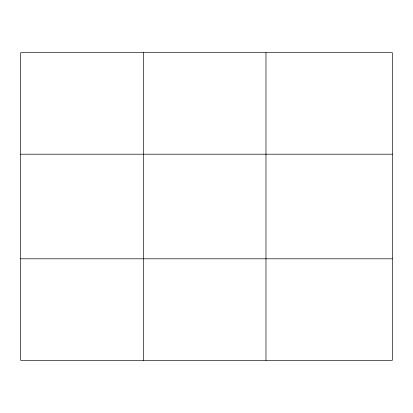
<?xml version="1.0" encoding="UTF-8"?>
<svg xmlns="http://www.w3.org/2000/svg" width="413" height="413" viewBox="0 0 413 413"><rect width="100%" height="100%" fill="white"/><g stroke="black" fill="none" stroke-linecap="round" stroke-linejoin="round"><path stroke-width="0.62" d="M143.311 52.668L143.311 360.332M265.972 52.668L265.972 360.332M392.35 258.801L392.35 360.332L20.65 360.332L20.65 52.668L392.35 52.668L392.35 258.801L20.65 258.801M20.65 154.199L392.35 154.199"/></g></svg>
